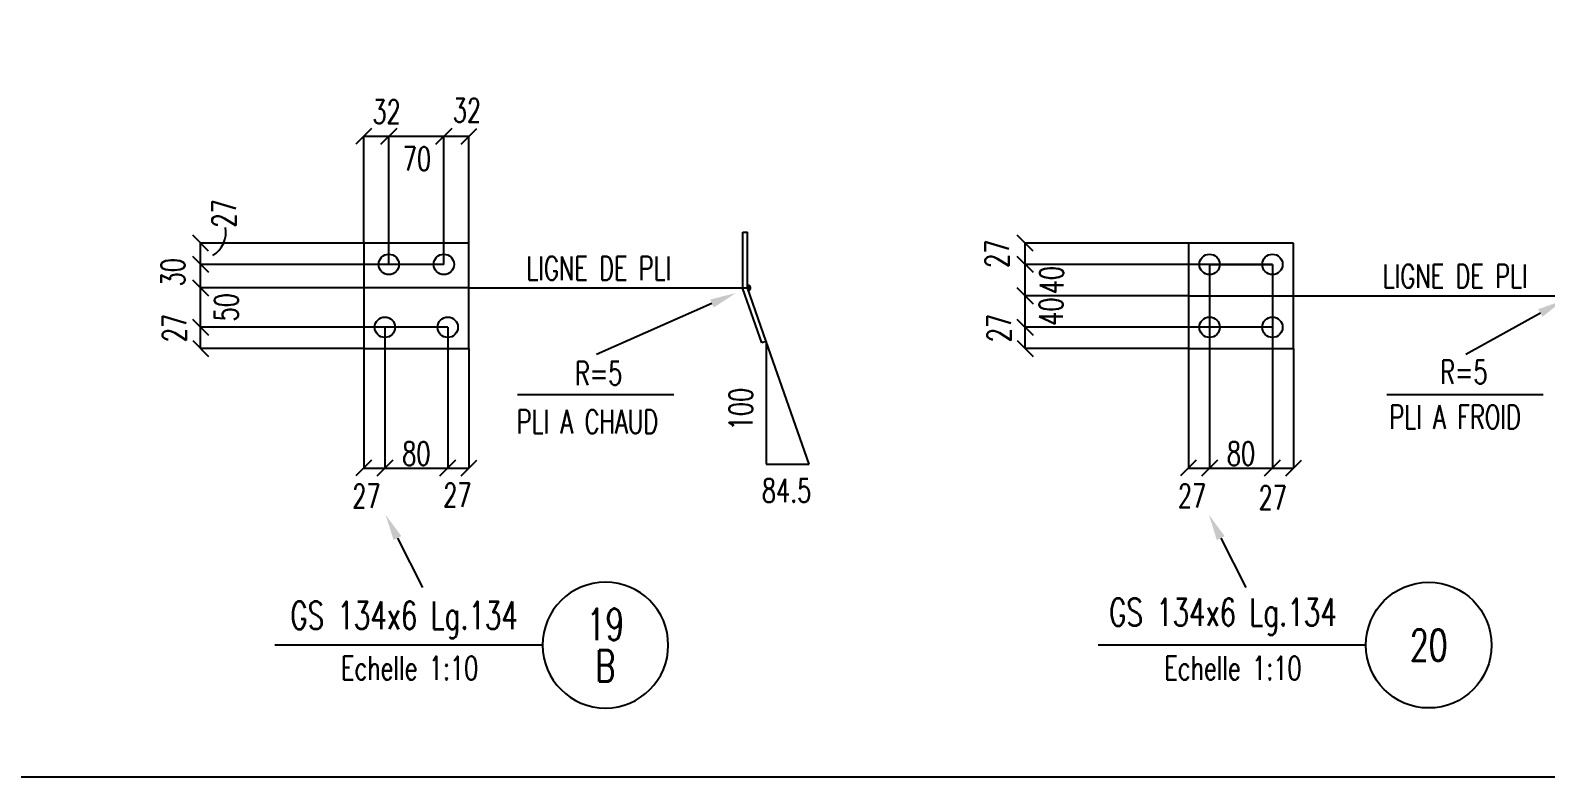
# Model space of a CAD drawing. Header units: feet. Extents: x 261 to 12426, y 75 to 8685.
# Drawn here: x 3376 to 6269, y 75 to 1499 of the extents above; entities that cross this region are included whole.
import ezdxf
from ezdxf.enums import TextEntityAlignment as Align

# ---------------------------------------------------------------- set-up
doc = ezdxf.new("R2010")
doc.units = ezdxf.units.FT
doc.header["$LTSCALE"] = 150
doc.header["$MEASUREMENT"] = 0
doc.linetypes.add('DASHDOT', pattern=[1, 0.5, -0.25, 0, -0.25])
doc.layers.get('0').update_dxf_attribs({"linetype": 'CONTINUOUS'})
for name, color, linetype in [('BOLLINI_1', 7, 'CONTINUOUS'), ('BOLLINI_5', 7, 'CONTINUOUS'), ('FORI', 2, 'CONTINUOUS'), ('LINEE_PIASTRE', 2, 'CONTINUOUS'), ('LS', 7, 'CONTINUOUS'), ('MZ', 6, 'DASHDOT'), ('PIASTRE', 5, 'CONTINUOUS'), ('PIEGA_F_34071_50', 2, 'CONTINUOUS'), ('QT_MPR', 7, 'CONTINUOUS'), ('SEZIONI', 7, 'CONTINUOUS')]:
    doc.layers.add(name, color=color, linetype=linetype)
doc.styles.add('PIEGATI', font='ROMANS8.shx', dxfattribs={"width": 0.7})
doc.styles.add('QUOTE', font='ROMANS8.SHX', dxfattribs={"width": 0.7})
doc.styles.add('RQL', font='ROMANS8.SHX', dxfattribs={"width": 0.7})
doc.styles.add('RS', font='ROMANS8.shx', dxfattribs={"width": 0.7})
doc.styles.get("Standard").update_dxf_attribs({"font": 'ROMANS8.SHX', "width": 0.7})
doc.dimstyles.new('TRATTO', dxfattribs={"dimscale": 0, "dimtxt": 45, "dimasz": 30, "dimexe": 0, "dimexo": 0.06, "dimgap": 5, "dimtad": 1, "dimzin": 0, "dimdsep": 46, "dimtxsty": 'RS', "dimblk1": 'OBLIQUE', "dimblk2": 'OBLIQUE', "dimsah": 1, "dimcen": 0.09, "dimclrd": 2, "dimclre": 2, "dimclrt": 7, "dimadec": 0, "dimazin": 0, "dimtfac": 1, "dimtix": 1, "dimtmove": 2, "dimatfit": 3, "dimfxl": 1, "dimtolj": 1, "dimtzin": 0, "dimarcsym": 0})

# ---------------------------------------------------------------- blocks, each defined once
blk = doc.blocks.new('16')
blk.add_circle((0, 0), 1)
blk = doc.blocks.new('MRKR_98')
blk.add_point((0, 0))
at = {"color": 7, "style": 'QUOTE', "width": 0.5, "flags": 1}
for tag, p in [('TI', (3.7, 6.8)), ('NFORI', (3.7, 5.3)), ('AUX2', (3.7, 4.9)), ('FAM', (3.7, 4.5)), ('AUX1', (3.7, 4.2)), ('COMMESSA', (3.7, 3.8)), ('SPESSORE', (3.7, 2.5)), ('SV', (3.7, 1.8)), ('QUA', (3.7, 1.1)), ('DI_S', (3.7, 6.4)), ('D_S', (3.7, 6)), ('E_S', (3.7, 5.7)), ('MD', (3.7, 3.5)), ('MP', (3.7, 3.2)), ('LARGHEZZA', (3.7, 2.8)), ('NP', (3.7, 2.1)), ('PESO', (3.7, 1.4)), ('LUN', (3.7, 0.8)), ('PROF', (3.7, 0.4)), ('POS', (3.7, 0.1))]:
    blk.add_attdef(tag, p, '', height=0.2, dxfattribs=at)
at = {"color": 7, "flags": 1}
for tag, p in [('LAV1', (5.3, 6.9)), ('LAV2', (5.3, 6.5)), ('LAV3', (5.3, 6.2)), ('LAV4', (5.3, 5.9)), ('LAV5', (5.3, 5.5)), ('LAV6', (5.3, 5.2)), ('LAV7', (5.3, 4.9)), ('LAV8', (5.3, 4.5)), ('LAV9', (5.3, 4.2)), ('LAV10', (5.3, 3.9))]:
    blk.add_attdef(tag, p, '', height=0.2, dxfattribs=at)
blk = doc.blocks.new('_OBLIQUE')
at = {"color": 0, "linetype": 'ByBlock'}
blk.add_line((-0.5, -0.5), (0.5, 0.5), dxfattribs=at)
blk = doc.blocks.new('*D150')
at = {"layer": 'QT_MPR', "color": 2, "lineweight": -2, "transparency": 16777216}
for p, q in [((5586.6, 992.4), (5275.2, 992.4)), ((5275.2, 932.4), (5275.2, 992.4)), ((5747.1, 932.4), (5275.2, 932.4))]:
    blk.add_line(p, q, dxfattribs=at)
at = {"layer": 'QT_MPR', "color": 2, "lineweight": -2, "transparency": 16777216, "xscale": 30, "yscale": 30, "zscale": 30}
for p, rotation in [((5275.2, 992.4), 90), ((5275.2, 932.4), 270)]:
    blk.add_blockref('_OBLIQUE', p, dxfattribs=dict(at, rotation=rotation))
at = {"layer": 'QT_MPR', "color": 7, "transparency": 16777216, "insert": (5324.6, 962.2), "char_height": 45, "attachment_point": 5, "rotation": 90, "style": 'RS'}
blk.add_mtext('\\A1;40', dxfattribs=at)
blk = doc.blocks.new('*D151')
at = {"layer": 'QT_MPR', "color": 2, "lineweight": -2, "transparency": 16777216}
for p, q in [((5747.1, 932.4), (5275.2, 932.4)), ((5275.2, 891.9), (5275.2, 932.4)), ((5586.6, 891.9), (5275.2, 891.9))]:
    blk.add_line(p, q, dxfattribs=at)
at = {"layer": 'QT_MPR', "color": 2, "lineweight": -2, "transparency": 16777216, "xscale": 30, "yscale": 30, "zscale": 30}
for p, rotation in [((5275.2, 932.4), 90), ((5275.2, 891.9), 270)]:
    blk.add_blockref('_OBLIQUE', p, dxfattribs=dict(at, rotation=rotation))
at = {"layer": 'QT_MPR', "color": 7, "transparency": 16777216, "insert": (5225.3, 931), "char_height": 45, "attachment_point": 5, "rotation": 90, "style": 'RS'}
blk.add_mtext('\\A1;27', dxfattribs=at)
blk = doc.blocks.new('*D152')
at = {"layer": 'QT_MPR', "color": 2, "lineweight": -2, "transparency": 16777216}
for p, q in [((5627.2, 932.4), (5627.2, 663.9)), ((5586.7, 891.9), (5586.7, 663.9)), ((5586.7, 663.9), (5627.2, 663.9))]:
    blk.add_line(p, q, dxfattribs=at)
at = {"layer": 'QT_MPR', "color": 2, "lineweight": -2, "transparency": 16777216, "xscale": 30, "yscale": 30, "zscale": 30, "rotation": 180}
blk.add_blockref('_OBLIQUE', (5586.7, 663.9), dxfattribs=at)
at = {"layer": 'QT_MPR', "color": 2, "lineweight": -2, "transparency": 16777216, "xscale": 30, "yscale": 30, "zscale": 30}
blk.add_blockref('_OBLIQUE', (5627.2, 663.9), dxfattribs=at)
at = {"layer": 'QT_MPR', "color": 7, "transparency": 16777216, "insert": (5593.7, 610.9), "char_height": 45, "attachment_point": 5, "style": 'RS'}
blk.add_mtext('\\A1;27', dxfattribs=at)
blk = doc.blocks.new('*D153')
at = {"layer": 'QT_MPR', "color": 2, "lineweight": -2, "transparency": 16777216}
for p, q in [((5586.6, 1092.9), (5275.2, 1092.9)), ((5275.2, 1052.4), (5275.2, 1092.9)), ((5627.1, 1052.4), (5275.2, 1052.4))]:
    blk.add_line(p, q, dxfattribs=at)
at = {"layer": 'QT_MPR', "color": 2, "lineweight": -2, "transparency": 16777216, "xscale": 30, "yscale": 30, "zscale": 30}
for p, rotation in [((5275.2, 1092.9), 90), ((5275.2, 1052.4), 270)]:
    blk.add_blockref('_OBLIQUE', p, dxfattribs=dict(at, rotation=rotation))
at = {"layer": 'QT_MPR', "color": 7, "transparency": 16777216, "insert": (5221.4, 1072.7), "char_height": 45, "attachment_point": 5, "rotation": 90, "style": 'RS'}
blk.add_mtext('\\A1;27', dxfattribs=at)
blk = doc.blocks.new('*D154')
at = {"layer": 'QT_MPR', "color": 2, "lineweight": -2, "transparency": 16777216}
for p, q in [((5747.2, 1052.4), (5747.2, 663.9)), ((5787.7, 891.9), (5787.7, 663.9)), ((5747.2, 663.9), (5787.7, 663.9))]:
    blk.add_line(p, q, dxfattribs=at)
at = {"layer": 'QT_MPR', "color": 2, "lineweight": -2, "transparency": 16777216, "xscale": 30, "yscale": 30, "zscale": 30, "rotation": 180}
blk.add_blockref('_OBLIQUE', (5747.2, 663.9), dxfattribs=at)
at = {"layer": 'QT_MPR', "color": 2, "lineweight": -2, "transparency": 16777216, "xscale": 30, "yscale": 30, "zscale": 30}
blk.add_blockref('_OBLIQUE', (5787.7, 663.9), dxfattribs=at)
at = {"layer": 'QT_MPR', "color": 7, "transparency": 16777216, "insert": (5747.8, 607.5), "char_height": 45, "attachment_point": 5, "style": 'RS'}
blk.add_mtext('\\A1;27', dxfattribs=at)
blk = doc.blocks.new('*D155')
at = {"layer": 'QT_MPR', "color": 2, "lineweight": -2, "transparency": 16777216}
for p, q in [((5747.2, 1052.4), (5747.2, 663.9)), ((5627.2, 932.4), (5627.2, 663.9)), ((5627.2, 663.9), (5747.2, 663.9))]:
    blk.add_line(p, q, dxfattribs=at)
at = {"layer": 'QT_MPR', "color": 2, "lineweight": -2, "transparency": 16777216, "xscale": 30, "yscale": 30, "zscale": 30, "rotation": 180}
blk.add_blockref('_OBLIQUE', (5627.2, 663.9), dxfattribs=at)
at = {"layer": 'QT_MPR', "color": 2, "lineweight": -2, "transparency": 16777216, "xscale": 30, "yscale": 30, "zscale": 30}
blk.add_blockref('_OBLIQUE', (5747.2, 663.9), dxfattribs=at)
at = {"layer": 'QT_MPR', "color": 7, "transparency": 16777216, "insert": (5687.2, 691.4), "char_height": 45, "attachment_point": 5, "style": 'RS'}
blk.add_mtext('\\A1;80', dxfattribs=at)
blk = doc.blocks.new('*D156')
at = {"layer": 'QT_MPR', "color": 2, "lineweight": -2, "transparency": 16777216}
for p, q in [((5747.1, 1052.4), (5275.2, 1052.4)), ((5275.2, 992.4), (5275.2, 1052.4)), ((5586.6, 992.4), (5275.2, 992.4))]:
    blk.add_line(p, q, dxfattribs=at)
at = {"layer": 'QT_MPR', "color": 2, "lineweight": -2, "transparency": 16777216, "xscale": 30, "yscale": 30, "zscale": 30}
for p, rotation in [((5275.2, 1052.4), 90), ((5275.2, 992.4), 270)]:
    blk.add_blockref('_OBLIQUE', p, dxfattribs=dict(at, rotation=rotation))
at = {"layer": 'QT_MPR', "color": 7, "transparency": 16777216, "insert": (5325.7, 1022.4), "char_height": 45, "attachment_point": 5, "rotation": 90, "style": 'RS'}
blk.add_mtext('\\A1;40', dxfattribs=at)
blk = doc.blocks.new('xxx')
blk.add_circle((0, 0), 8)
at = {"color": 3, "style": 'RQL', "width": 0.7}
blk.add_attdef('POS', text='', height=4, dxfattribs=at).set_placement((0, 0), align=Align.MIDDLE)
at = {"style": 'RQL', "width": 0.7, "flags": 1}
for tag, p in [('POS1', (-0.39, -5.42)), ('TIPO', (-0.39, -8.66))]:
    blk.add_attdef(tag, p, '', height=2, dxfattribs=at)
blk = doc.blocks.new('LPIEGA')
at = {"color": 0, "linetype": 'ByBlock'}
blk.add_line((0, 0), (1, 0), dxfattribs=at)
at = {"color": 0}
for tag, p in [('VUOTO3', (1, 13)), ('VUOTO2', (1, 11)), ('VUOTO1', (1, 9))]:
    blk.add_attdef(tag, p, '', height=1, dxfattribs=at)
at = {"color": 0, "flags": 1}
for tag, p in [('ANG_PIE', (1, 7)), ('INC_PIE', (1, 5)), ('CF', (1, 3)), ('RAGGIO', (1, 1))]:
    blk.add_attdef(tag, p, '', height=1, dxfattribs=at)
blk = doc.blocks.new('*D227')
at = {"layer": 'QT_MPR', "color": 2, "lineweight": -2, "transparency": 16777216}
for p, q in [((4172.8, 932.4), (3700.9, 932.4)), ((3700.9, 891.9), (3700.9, 932.4)), ((4012.3, 891.9), (3700.9, 891.9))]:
    blk.add_line(p, q, dxfattribs=at)
at = {"layer": 'QT_MPR', "color": 2, "lineweight": -2, "transparency": 16777216, "xscale": 30, "yscale": 30, "zscale": 30}
for p, rotation in [((3700.9, 932.4), 90), ((3700.9, 891.9), 270)]:
    blk.add_blockref('_OBLIQUE', p, dxfattribs=dict(at, rotation=rotation))
at = {"layer": 'QT_MPR', "color": 7, "transparency": 16777216, "insert": (3650.9, 931), "char_height": 45, "attachment_point": 5, "rotation": 90, "style": 'RS'}
blk.add_mtext('\\A1;27', dxfattribs=at)
blk = doc.blocks.new('*D228')
at = {"layer": 'QT_MPR', "color": 2, "lineweight": -2, "transparency": 16777216}
for p, q in [((4012.3, 1007.4), (3700.9, 1007.4)), ((3700.9, 932.4), (3700.9, 1007.4)), ((4172.8, 932.4), (3700.9, 932.4))]:
    blk.add_line(p, q, dxfattribs=at)
at = {"layer": 'QT_MPR', "color": 2, "lineweight": -2, "transparency": 16777216, "xscale": 30, "yscale": 30, "zscale": 30}
for p, rotation in [((3700.9, 1007.4), 90), ((3700.9, 932.4), 270)]:
    blk.add_blockref('_OBLIQUE', p, dxfattribs=dict(at, rotation=rotation))
at = {"layer": 'QT_MPR', "color": 7, "transparency": 16777216, "insert": (3750.2, 970.5), "char_height": 45, "attachment_point": 5, "rotation": 90, "style": 'RS'}
blk.add_mtext('\\A1;50', dxfattribs=at)
blk = doc.blocks.new('*D229')
at = {"layer": 'QT_MPR', "color": 2, "lineweight": -2, "transparency": 16777216}
for p, q in [((4012.3, 1092.9), (3700.9, 1092.9)), ((3700.9, 1052.4), (3700.9, 1092.9)), ((4165.3, 1052.4), (3700.9, 1052.4))]:
    blk.add_line(p, q, dxfattribs=at)
at = {"layer": 'QT_MPR', "color": 2, "lineweight": -2, "transparency": 16777216, "xscale": 30, "yscale": 30, "zscale": 30}
for p, rotation in [((3700.9, 1092.9), 90), ((3700.9, 1052.4), 270)]:
    blk.add_blockref('_OBLIQUE', p, dxfattribs=dict(at, rotation=rotation))
at = {"layer": 'QT_MPR', "color": 7, "transparency": 16777216, "insert": (3745.5, 1149.7), "char_height": 45, "attachment_point": 5, "rotation": 90, "style": 'RS'}
blk.add_mtext('\\A1;27', dxfattribs=at)
blk = doc.blocks.new('*D230')
at = {"layer": 'QT_MPR', "color": 2, "lineweight": -2, "transparency": 16777216}
for p, q in [((4165.3, 1052.4), (3700.9, 1052.4)), ((3700.9, 1007.4), (3700.9, 1052.4)), ((4012.3, 1007.4), (3700.9, 1007.4))]:
    blk.add_line(p, q, dxfattribs=at)
at = {"layer": 'QT_MPR', "color": 2, "lineweight": -2, "transparency": 16777216, "xscale": 30, "yscale": 30, "zscale": 30}
for p, rotation in [((3700.9, 1052.4), 90), ((3700.9, 1007.4), 270)]:
    blk.add_blockref('_OBLIQUE', p, dxfattribs=dict(at, rotation=rotation))
at = {"layer": 'QT_MPR', "color": 7, "transparency": 16777216, "insert": (3648.2, 1037.4), "char_height": 45, "attachment_point": 5, "rotation": 90, "style": 'RS'}
blk.add_mtext('\\A1;30', dxfattribs=at)
blk = doc.blocks.new('*D231')
at = {"layer": 'QT_MPR', "color": 2, "lineweight": -2, "transparency": 16777216}
for p, q in [((4052.8, 932.4), (4052.8, 663.9)), ((4012.3, 891.9), (4012.3, 663.9)), ((4012.3, 663.9), (4052.8, 663.9))]:
    blk.add_line(p, q, dxfattribs=at)
at = {"layer": 'QT_MPR', "color": 2, "lineweight": -2, "transparency": 16777216, "xscale": 30, "yscale": 30, "zscale": 30, "rotation": 180}
blk.add_blockref('_OBLIQUE', (4012.3, 663.9), dxfattribs=at)
at = {"layer": 'QT_MPR', "color": 2, "lineweight": -2, "transparency": 16777216, "xscale": 30, "yscale": 30, "zscale": 30}
blk.add_blockref('_OBLIQUE', (4052.8, 663.9), dxfattribs=at)
at = {"layer": 'QT_MPR', "color": 7, "transparency": 16777216, "insert": (4017.5, 610.3), "char_height": 45, "attachment_point": 5, "style": 'RS'}
blk.add_mtext('\\A1;27', dxfattribs=at)
blk = doc.blocks.new('*D232')
at = {"layer": 'QT_MPR', "color": 2, "lineweight": -2, "transparency": 16777216}
for p, q in [((4052.8, 932.4), (4052.8, 663.9)), ((4172.8, 932.4), (4172.8, 663.9)), ((4052.8, 663.9), (4172.8, 663.9))]:
    blk.add_line(p, q, dxfattribs=at)
at = {"layer": 'QT_MPR', "color": 2, "lineweight": -2, "transparency": 16777216, "xscale": 30, "yscale": 30, "zscale": 30, "rotation": 180}
blk.add_blockref('_OBLIQUE', (4052.8, 663.9), dxfattribs=at)
at = {"layer": 'QT_MPR', "color": 2, "lineweight": -2, "transparency": 16777216, "xscale": 30, "yscale": 30, "zscale": 30}
blk.add_blockref('_OBLIQUE', (4172.8, 663.9), dxfattribs=at)
at = {"layer": 'QT_MPR', "color": 7, "transparency": 16777216, "insert": (4112.8, 691.4), "char_height": 45, "attachment_point": 5, "style": 'RS'}
blk.add_mtext('\\A1;80', dxfattribs=at)
blk = doc.blocks.new('*D233')
at = {"layer": 'QT_MPR', "color": 2, "lineweight": -2, "transparency": 16777216}
for p, q in [((4172.8, 932.4), (4172.8, 663.9)), ((4213.3, 891.9), (4213.3, 663.9)), ((4172.8, 663.9), (4213.3, 663.9))]:
    blk.add_line(p, q, dxfattribs=at)
at = {"layer": 'QT_MPR', "color": 2, "lineweight": -2, "transparency": 16777216, "xscale": 30, "yscale": 30, "zscale": 30, "rotation": 180}
blk.add_blockref('_OBLIQUE', (4172.8, 663.9), dxfattribs=at)
at = {"layer": 'QT_MPR', "color": 2, "lineweight": -2, "transparency": 16777216, "xscale": 30, "yscale": 30, "zscale": 30}
blk.add_blockref('_OBLIQUE', (4213.3, 663.9), dxfattribs=at)
at = {"layer": 'QT_MPR', "color": 7, "transparency": 16777216, "insert": (4191.1, 612.3), "char_height": 45, "attachment_point": 5, "style": 'RS'}
blk.add_mtext('\\A1;27', dxfattribs=at)
blk = doc.blocks.new('*D234')
at = {"layer": 'LS', "color": 2, "lineweight": -2, "transparency": 16777216}
for p, q in [((4012.3, 1093), (4012.3, 1296.9)), ((4012.3, 1296.9), (4060.3, 1296.9)), ((4060.3, 1052.5), (4060.3, 1296.9))]:
    blk.add_line(p, q, dxfattribs=at)
at = {"layer": 'LS', "color": 2, "lineweight": -2, "transparency": 16777216, "xscale": 30, "yscale": 30, "zscale": 30, "rotation": 180}
blk.add_blockref('_OBLIQUE', (4012.3, 1296.9), dxfattribs=at)
at = {"layer": 'LS', "color": 2, "lineweight": -2, "transparency": 16777216, "xscale": 30, "yscale": 30, "zscale": 30}
blk.add_blockref('_OBLIQUE', (4060.3, 1296.9), dxfattribs=at)
at = {"layer": 'LS', "color": 7, "transparency": 16777216, "insert": (4055.9, 1343.7), "char_height": 45, "attachment_point": 5, "style": 'RS'}
blk.add_mtext('\\A1;32', dxfattribs=at)
blk = doc.blocks.new('*D235')
at = {"layer": 'LS', "color": 2, "lineweight": -2, "transparency": 16777216}
for p, q in [((4060.3, 1052.5), (4060.3, 1296.9)), ((4060.3, 1296.9), (4165.3, 1296.9)), ((4165.3, 1052.5), (4165.3, 1296.9))]:
    blk.add_line(p, q, dxfattribs=at)
at = {"layer": 'LS', "color": 2, "lineweight": -2, "transparency": 16777216, "xscale": 30, "yscale": 30, "zscale": 30, "rotation": 180}
blk.add_blockref('_OBLIQUE', (4060.3, 1296.9), dxfattribs=at)
at = {"layer": 'LS', "color": 2, "lineweight": -2, "transparency": 16777216, "xscale": 30, "yscale": 30, "zscale": 30}
blk.add_blockref('_OBLIQUE', (4165.3, 1296.9), dxfattribs=at)
at = {"layer": 'LS', "color": 7, "transparency": 16777216, "insert": (4114, 1253.9), "char_height": 45, "attachment_point": 5, "style": 'RS'}
blk.add_mtext('\\A1;70', dxfattribs=at)
blk = doc.blocks.new('*D236')
at = {"layer": 'LS', "color": 2, "lineweight": -2, "transparency": 16777216}
for p, q in [((4165.3, 1052.5), (4165.3, 1296.9)), ((4165.3, 1296.9), (4213.3, 1296.9)), ((4213.3, 1093), (4213.3, 1296.9))]:
    blk.add_line(p, q, dxfattribs=at)
at = {"layer": 'LS', "color": 2, "lineweight": -2, "transparency": 16777216, "xscale": 30, "yscale": 30, "zscale": 30, "rotation": 180}
blk.add_blockref('_OBLIQUE', (4165.3, 1296.9), dxfattribs=at)
at = {"layer": 'LS', "color": 2, "lineweight": -2, "transparency": 16777216, "xscale": 30, "yscale": 30, "zscale": 30}
blk.add_blockref('_OBLIQUE', (4213.3, 1296.9), dxfattribs=at)
at = {"layer": 'LS', "color": 7, "transparency": 16777216, "insert": (4209.4, 1346.4), "char_height": 45, "attachment_point": 5, "style": 'RS'}
blk.add_mtext('\\A1;32', dxfattribs=at)
blk = doc.blocks.new('YYY')
blk.add_circle((0, 0), 8)
at = {"color": 3, "style": 'RQL', "width": 0.7}
for tag, p in [('POS3', (0, 0.65)), ('POS2', (0, -4.63))]:
    blk.add_attdef(tag, text='', height=4, dxfattribs=at).set_placement(p, align=Align.CENTER)
at = {"style": 'RQL', "width": 0.7, "flags": 1}
blk.add_attdef('TIPO', text='', height=3, dxfattribs=at).set_placement((0, 0), align=Align.MIDDLE_CENTER)

msp = doc.modelspace()

# ---------------------------------------------------------------- linework, layer by layer
at = {"layer": 'LINEE_PIASTRE'}
for p, q in [((4213.337, 1092.937), (4012.337, 1092.937)), ((4012.337, 1092.937), (4012.337, 891.937)), ((4213.337, 891.937), (4213.337, 1092.937)), ((5586.696, 1092.937), (5586.696, 891.937)), ((5787.696, 1092.937), (5586.696, 1092.937)), ((5787.696, 891.937), (5787.696, 1092.937)), ((4012.337, 891.937), (4213.337, 891.937)), ((5586.696, 891.937), (5787.696, 891.937))]:
    msp.add_line(p, q, dxfattribs=at)
at = {"layer": 'LS', "color": 6}
for p, q in [((5627.196, 1052.437), (5627.196, 932.437)), ((5627.196, 1052.437), (5747.196, 1052.437)), ((4213.337, 1007.437), (4745.026, 1007.437)), ((5787.696, 992.437), (6319.385, 992.437)), ((4862.645, 671.382), (4780.703, 905.5)), ((4780.703, 905.5), (4780.703, 671.382)), ((4604.437, 803.605), (4305.674, 803.605)), ((6264.265, 803.605), (5965.502, 803.605)), ((4780.703, 671.382), (4862.645, 671.382)), ((4353.882, 326.018), (3842.555, 326.018)), ((5925.622, 326.018), (5414.295, 326.018))]:
    msp.add_line(p, q, dxfattribs=at)
at = {"layer": 'LS', "color": 2}
msp.add_line((4213.337, 1007.437), (4012.337, 1007.437), dxfattribs=at)
at = {"layer": 'LS', "color": 8}
msp.add_lwpolyline([(260.882, 8685), (260.882, 75), (9800.882, 75), (9800.882, 1275), (12425.882, 1275), (12425.882, 8685), (260.882, 8685)], close=True, dxfattribs=at)
at = {"layer": 'LS', "color": 6, "const_width": 7.5}
msp.add_lwpolyline([(4746.264, 1003.897, 0.41421356), (4748.565, 1008.676, 0.31870785), (4745.026, 1011.187, 0.31870785)], format="xyb", dxfattribs=at)
at = {"layer": 'LS', "color": 6}
for points in [[(4677.233, 977.732), (4456.538, 880.495)], [(6258.704, 959.635), (6116.366, 880.495)], [(4076.805, 530.166), (4124.584, 436.166)], [(5648.545, 530.166), (5696.324, 436.166)]]:
    msp.add_lwpolyline(points, dxfattribs=at)
msp.add_arc((3696.538, 1114.41), 52.851, 301.516134, 9.488291, dxfattribs=at)
for points in [[(4673.873, 985.358), (4722.989, 997.892), (4680.593, 970.106)], [(6254.654, 966.918), (6302.403, 983.932), (6262.753, 952.352)], [(4069.376, 526.39), (4054.149, 574.738), (4084.234, 533.942)], [(5641.116, 526.39), (5625.889, 574.738), (5655.973, 533.942)]]:
    msp.add_solid(points, dxfattribs=at)
at = {"layer": 'MZ'}
msp.add_line((5586.696, 992.437), (5787.696, 992.437), dxfattribs=at)
at = {"layer": 'PIEGA_F_34071_50'}
for p, q in [((4736.026, 1005.907), (4736.026, 1113.907)), ((4736.026, 1113.907), (4745.026, 1113.907)), ((4745.026, 1007.437), (4745.026, 1113.907)), ((4772.209, 902.527), (4736.026, 1005.907))]:
    msp.add_line(p, q, dxfattribs=at)
at = {"layer": 'SEZIONI', "color": 2}
for q in [(4745.026, 1007.437), (4772.209, 902.527)]:
    msp.add_line((4780.703, 905.5), q, dxfattribs=at)

# ---------------------------------------------------------------- block references
at = {"layer": 'BOLLINI_1', "xscale": 14.99850000000172, "yscale": 14.99850000000172, "zscale": 14.99850000000172}
msp.add_blockref('xxx', (6045.61, 326.018), dxfattribs=at).add_auto_attribs({'POS': '20'})
at = {"layer": 'BOLLINI_5'}
ref = msp.add_blockref('YYY', (4473.87, 326.018), dxfattribs=dict(at, xscale=-14.99978124361964, yscale=14.99978124357598, zscale=14.99978124359379))
ref.add_attrib('POS3', '19', dxfattribs={"layer": '0', "color": 3, "height": 59.9991, "style": 'RQL', "width": 0.7}).set_placement((4473.87, 335.723), align=Align.CENTER)
ref.add_attrib('POS2', 'B', dxfattribs={"layer": '0', "color": 3, "height": 59.999, "style": 'RQL', "width": 0.7}).set_placement((4473.87, 256.563), align=Align.CENTER)
at = {"layer": 'FORI', "xscale": 19.5, "yscale": 19.5, "zscale": 19.5}
for p, rotation in [((4060.337, 1052.437), 280.5030167345183), ((4165.337, 1052.437), 241.2729673839459), ((5627.196, 1052.437), 179.671179474), ((5747.196, 1052.437), 179.671179474), ((4052.837, 932.437), 280.5030167345183), ((4172.837, 932.437), 241.2729673839459), ((5627.196, 932.437), 179.671179474), ((5747.196, 932.437), 179.671179474)]:
    msp.add_blockref('16', p, dxfattribs=dict(at, rotation=rotation))
at = {"layer": 'PIASTRE'}
ref = msp.add_blockref('MRKR_98', (4012.337, 891.937), dxfattribs=dict(at, xscale=1.5, yscale=1.5, zscale=1.5))
ref.add_attrib('PROF', 'GS 134x6 Lg.134', (3872.169, 356.423), dxfattribs={"layer": '0', "color": 2, "height": 52.5, "style": 'QUOTE', "width": 0.7})
ref = msp.add_blockref('MRKR_98', (5586.696, 891.937), dxfattribs=dict(at, xscale=1.5, yscale=1.5, zscale=1.5))
ref.add_attrib('PROF', 'GS 134x6 Lg.134', (5435.361, 362.588), dxfattribs={"layer": '0', "color": 2, "height": 52.5, "style": 'PIEGATI', "width": 0.7})
at = {"layer": 'PIEGA_F_34071_50'}
ref = msp.add_blockref('LPIEGA', (5586.696, 992.437), dxfattribs=dict(at, xscale=201, zscale=201))
ref.add_attrib('RAGGIO', 'R=5', (6067.579, 824.621), dxfattribs={"layer": '0', "color": 7, "height": 45, "style": 'RS', "width": 0.7})
ref.add_attrib('CF', 'PLI A FROID', (5970.481, 738.801), dxfattribs={"layer": '0', "color": 7, "height": 45, "style": 'RS', "width": 0.7})

# ---------------------------------------------------------------- texts
at = {"layer": 'LS', "color": 7, "style": 'RS', "width": 0.7}
for s, p in [('LIGNE DE PLI ', (4322.874, 1022.41)), ('LIGNE DE PLI ', (5957.833, 1007.41)), ('R=5', (4415.621, 822.266)), ('PLI A CHAUD', (4304.484, 729.732)), ('Echelle 1:10', (3969.196, 259.699)), ('Echelle 1:10', (5540.935, 259.699))]:
    msp.add_text(s, height=45, dxfattribs=at).set_placement(p)
msp.add_text('100', height=45, rotation=90, dxfattribs=at).set_placement((4732.367, 776.379), align=Align.MIDDLE)
msp.add_text('84.5', height=45, dxfattribs=at).set_placement((4819.706, 621.056), align=Align.MIDDLE)

# ---------------------------------------------------------------- dimensions: what is measured, and where the dimension line sits
at = {"layer": 'LS', "color": 6}
for base, p1, p2, text, picture, middle in [((4060.337, 1296.852), (4012.337, 1092.937), (4060.337, 1052.437), '32', '*D234', (4055.898, 1343.677)), ((4213.337, 1296.852), (4165.337, 1052.437), (4213.337, 1092.937), '32', '*D236', (4209.363, 1346.399)), ((4165.337, 1296.852), (4060.337, 1052.437), (4165.337, 1052.437), '70', '*D235', (4114.015, 1253.856))]:
    dim = msp.add_linear_dim(base=base, p1=p1, p2=p2, text=text, dimstyle='TRATTO', override={"dimscale": 1}, dxfattribs=at)
    dim.commit()
    dim.dimension.update_dxf_attribs({"geometry": picture, "text_midpoint": middle, "dimtype": 160})
at = {"layer": 'QT_MPR'}
for base, p1, p2, text, picture, middle in [((3700.869, 1092.937), (4165.337, 1052.437), (4012.337, 1092.937), '27', '*D229', (3745.512, 1149.688)), ((5275.228, 1092.937), (5627.196, 1052.437), (5586.696, 1092.937), '27', '*D153', (5221.394, 1072.687)), ((3700.869, 1052.437), (4012.337, 1007.437), (4165.337, 1052.437), '30', '*D230', (3648.157, 1037.437)), ((5275.228, 1052.437), (5586.696, 992.437), (5747.196, 1052.437), '40', '*D156', (5325.652, 1022.437)), ((3700.869, 1007.437), (4172.837, 932.437), (4012.337, 1007.437), '50', '*D228', (3750.223, 970.511)), ((5275.228, 992.437), (5747.196, 932.437), (5586.696, 992.437), '40', '*D150', (5324.583, 962.2)), ((3700.869, 932.437), (4012.337, 891.937), (4172.837, 932.437), '27', '*D227', (3650.914, 931.011)), ((5275.228, 932.437), (5586.696, 891.937), (5747.196, 932.437), '27', '*D151', (5225.274, 931.011))]:
    dim = msp.add_linear_dim(base=base, p1=p1, p2=p2, angle=90, text=text, dimstyle='TRATTO', override={"dimscale": 1}, dxfattribs=at)
    dim.commit()
    dim.dimension.update_dxf_attribs({"geometry": picture, "text_midpoint": middle, "dimtype": 160})
for base, p1, p2, picture, middle in [((5747.196, 663.882), (5627.196, 932.437), (5747.196, 1052.437), '*D155', (5687.196, 691.382)), ((4172.837, 663.882), (4052.837, 932.437), (4172.837, 932.437), '*D232', (4112.837, 691.382))]:
    dim = msp.add_linear_dim(base=base, p1=p1, p2=p2, text='80', dimstyle='TRATTO', override={"dimscale": 1}, dxfattribs=at)
    dim.commit()
    dim.dimension.update_dxf_attribs({"geometry": picture, "text_midpoint": middle})
for base, p1, p2, picture, middle in [((5787.696, 663.882), (5747.196, 1052.437), (5787.696, 891.937), '*D154', (5747.751, 607.498)), ((4052.837, 663.882), (4012.337, 891.937), (4052.837, 932.437), '*D231', (4017.508, 610.281)), ((4213.337, 663.882), (4172.837, 932.437), (4213.337, 891.937), '*D233', (4191.1, 612.306)), ((5627.196, 663.882), (5586.696, 891.937), (5627.196, 932.437), '*D152', (5593.697, 610.919))]:
    dim = msp.add_linear_dim(base=base, p1=p1, p2=p2, text='27', dimstyle='TRATTO', override={"dimscale": 1}, dxfattribs=at)
    dim.commit()
    dim.dimension.update_dxf_attribs({"geometry": picture, "text_midpoint": middle, "dimtype": 160})

doc.saveas('drawing.dxf')
